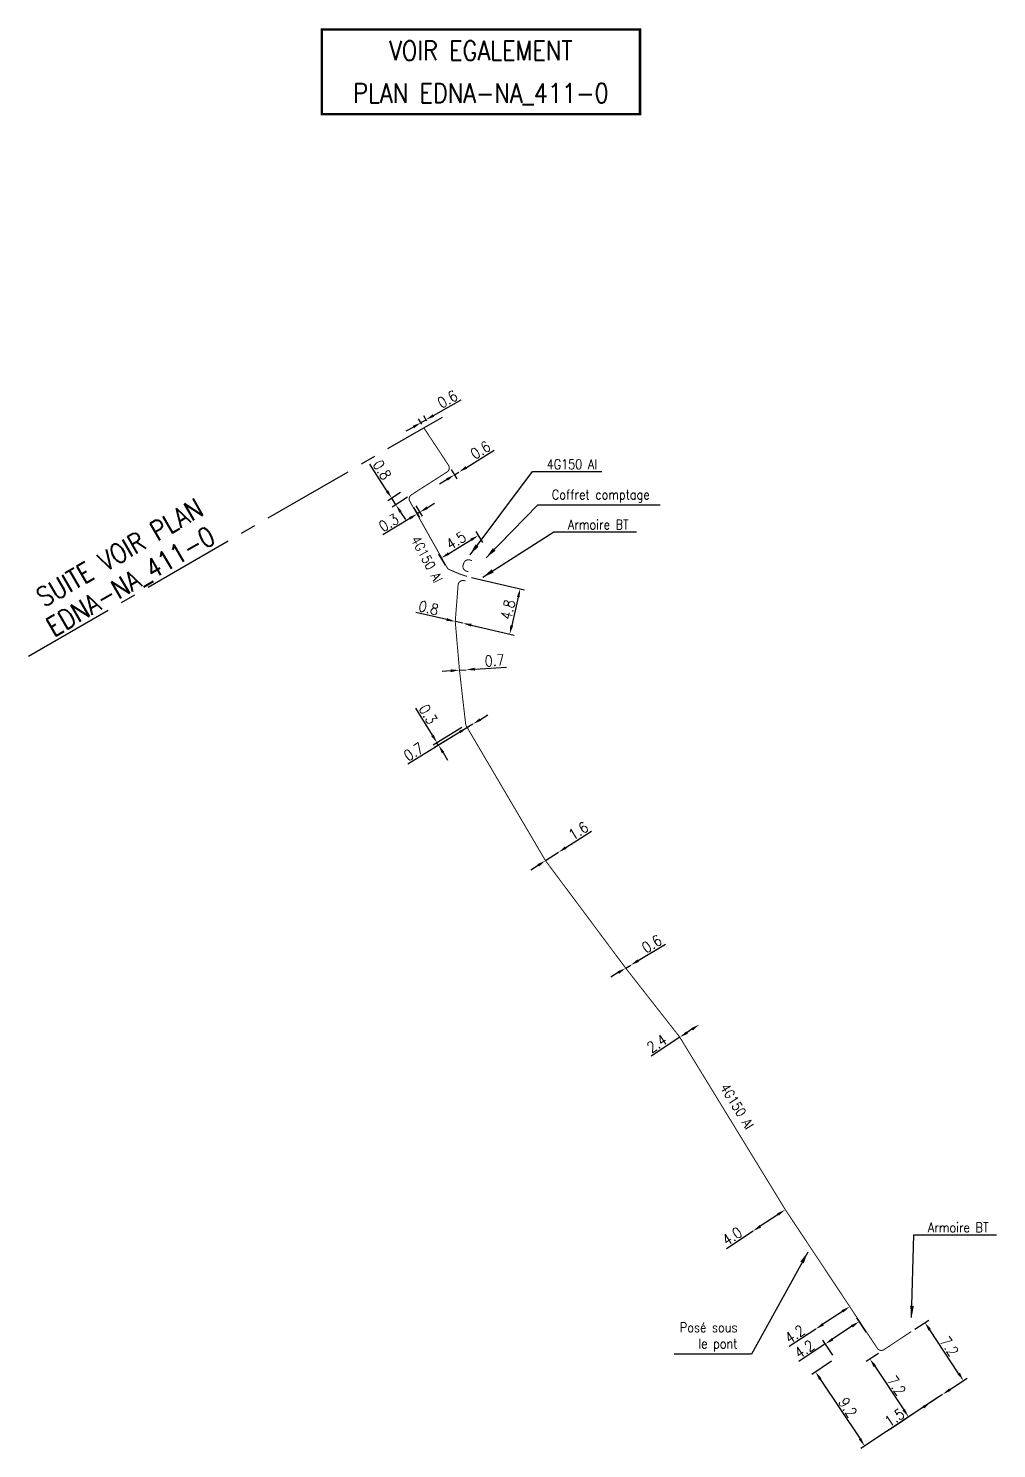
# Model space of a CAD drawing. Header units: millimetres. Extents: x 184011 to 185000, y 128010 to 128993.
# Drawn here: x 184395.6 to 184495.5, y 128523.2 to 128669.8 of the extents above; entities that cross this region are included whole.
import ezdxf
from ezdxf.enums import TextEntityAlignment as Align

# ---------------------------------------------------------------- set-up
doc = ezdxf.new("R2010")
doc.units = ezdxf.units.MM
doc.header["$PDMODE"] = 34
doc.linetypes.add('B_ST_Al', pattern=[2000, 1000, 1000])
doc.linetypes.add('CENTER2', pattern=[28.575, 19.05, -3.175, 3.175, -3.175])
doc.layers.get('DEFPOINTS').update_dxf_attribs({"linetype": 'CONTINUOUS'})
doc.layers.add('B_110', color=1, linetype='CONTINUOUS')
doc.layers.add('B_930', color=7, linetype='CONTINUOUS')
doc.styles.get("Standard").update_dxf_attribs({"font": 'romans.shx', "width": 0.85})
doc.dimstyles.get("Standard").update_dxf_attribs({"dimtxt": 1.5, "dimasz": 1.2, "dimexe": 0.625, "dimexo": 0.625, "dimgap": 0.25, "dimtad": 1, "dimdec": 1, "dimzin": 0, "dimdsep": 46, "dimtxsty": 'Standard', "dimcen": -0.5, "dimadec": 0, "dimazin": 0, "dimtfac": 1, "dimtdec": 1, "dimtmove": 0, "dimatfit": 3, "dimfxl": 0, "dimtolj": 1, "dimtzin": 0, "dimarcsym": 0})

# ---------------------------------------------------------------- blocks, each defined once
blk = doc.blocks.new('*D233')
at = {"layer": 'B_110', "color": 0, "linetype": 'Continuous', "lineweight": -2, "transparency": 16777216}
for p, q in [((184487.06, 128535.52), (184488.48, 128536.46)), ((184491.57, 128530.95), (184488.58, 128535.45)), ((184491.04, 128529.52), (184492.46, 128530.46))]:
    blk.add_line(p, q, dxfattribs=at)
at = {"layer": 'B_110', "color": 0, "linetype": 'Continuous', "transparency": 16777216}
for points in [[(184488.71, 128535.54), (184488.46, 128535.37), (184488.09, 128536.2)], [(184491.7, 128531.04), (184491.45, 128530.87), (184492.07, 128530.2)]]:
    blk.add_solid(points, dxfattribs=at)
at = {"layer": 'DEFPOINTS', "color": 0, "linetype": 'Continuous', "transparency": 16777216}
for p in [(184488.09, 128536.2), (184486.66, 128535.26), (184490.65, 128529.26)]:
    blk.add_point(p, dxfattribs=at)
at = {"layer": 'B_110', "color": 0, "linetype": 'Continuous', "transparency": 16777216, "insert": (184490.61, 128533.75), "char_height": 1.125, "attachment_point": 5, "rotation": 303.5775}
blk.add_mtext('\\A1;7.2', dxfattribs=at)
blk = doc.blocks.new('*D234')
at = {"layer": 'B_110', "color": 0, "linetype": 'Continuous', "lineweight": -2, "transparency": 16777216}
for p, q in [((184483.29, 128533.02), (184482.03, 128532.19)), ((184482.92, 128531.7), (184485.91, 128527.2)), ((184489.53, 128528.53), (184486.01, 128526.19))]:
    blk.add_line(p, q, dxfattribs=at)
at = {"layer": 'B_110', "color": 0, "linetype": 'Continuous', "transparency": 16777216}
for points in [[(184483.04, 128531.78), (184482.79, 128531.61), (184482.42, 128532.45)], [(184486.03, 128527.28), (184485.78, 128527.12), (184486.4, 128526.45)]]:
    blk.add_solid(points, dxfattribs=at)
at = {"layer": 'DEFPOINTS', "color": 0, "linetype": 'Continuous', "transparency": 16777216}
for p in [(184483.68, 128533.28), (184489.92, 128528.79), (184486.4, 128526.45)]:
    blk.add_point(p, dxfattribs=at)
at = {"layer": 'B_110', "color": 0, "linetype": 'Continuous', "transparency": 16777216, "insert": (184485.15, 128529.69), "char_height": 1.125, "attachment_point": 5, "rotation": 303.5775}
blk.add_mtext('\\A1;7.2', dxfattribs=at)
blk = doc.blocks.new('*D235')
at = {"layer": 'B_110', "color": 0, "linetype": 'Continuous', "lineweight": -2, "transparency": 16777216}
for p, q in [((184489.92, 128528.79), (184488.67, 128527.96)), ((184490.67, 128529.28), (184491.42, 128529.78)), ((184487.92, 128527.46), (184484.44, 128525.14))]:
    blk.add_line(p, q, dxfattribs=at)
at = {"layer": 'B_110', "color": 0, "linetype": 'Continuous', "transparency": 16777216}
for points in [[(184490.59, 128529.41), (184490.76, 128529.16), (184489.92, 128528.79)], [(184487.84, 128527.58), (184488.01, 128527.33), (184488.67, 128527.96)]]:
    blk.add_solid(points, dxfattribs=at)
at = {"layer": 'DEFPOINTS', "color": 0, "linetype": 'Continuous', "transparency": 16777216}
for p in [(184489.92, 128528.79), (184489.92, 128528.79), (184488.67, 128527.96)]:
    blk.add_point(p, dxfattribs=at)
at = {"layer": 'B_110', "color": 0, "linetype": 'Continuous', "transparency": 16777216, "insert": (184484.95, 128526.39), "char_height": 1.125, "attachment_point": 5, "rotation": 33.5775}
blk.add_mtext('\\A1;1.5', dxfattribs=at)
blk = doc.blocks.new('*D236')
at = {"layer": 'B_110', "color": 0, "linetype": 'Continuous', "lineweight": -2, "transparency": 16777216}
for p, q in [((184478.44, 128532.21), (184476.41, 128530.85)), ((184477.29, 128530.36), (184481.39, 128524.2)), ((184489.53, 128528.53), (184481.49, 128523.19))]:
    blk.add_line(p, q, dxfattribs=at)
at = {"layer": 'B_110', "color": 0, "linetype": 'Continuous', "transparency": 16777216}
for points in [[(184477.42, 128530.45), (184477.17, 128530.28), (184476.8, 128531.11)], [(184481.51, 128524.28), (184481.26, 128524.12), (184481.88, 128523.45)]]:
    blk.add_solid(points, dxfattribs=at)
at = {"layer": 'DEFPOINTS', "color": 0, "linetype": 'Continuous', "transparency": 16777216}
for p in [(184478.83, 128532.47), (184489.92, 128528.79), (184481.88, 128523.45)]:
    blk.add_point(p, dxfattribs=at)
at = {"layer": 'B_110', "color": 0, "linetype": 'Continuous', "transparency": 16777216, "insert": (184480.13, 128527.44), "char_height": 1.125, "attachment_point": 5, "rotation": 303.5775}
blk.add_mtext('\\A1;9.2', dxfattribs=at)
blk = doc.blocks.new('*D237')
at = {"layer": 'B_110', "color": 0, "linetype": 'Continuous', "lineweight": -2, "transparency": 16777216}
for p, q in [((184441.44, 128597.99), (184440.84, 128597.63)), ((184442.21, 128598.46), (184442.97, 128598.93)), ((184440.08, 128597.15), (184434.71, 128593.85))]:
    blk.add_line(p, q, dxfattribs=at)
at = {"layer": 'B_110', "color": 0, "linetype": 'Continuous', "transparency": 16777216}
for points in [[(184440, 128597.28), (184440.15, 128597.03), (184440.84, 128597.63)], [(184442.13, 128598.59), (184442.28, 128598.34), (184441.44, 128597.99)]]:
    blk.add_solid(points, dxfattribs=at)
at = {"layer": 'DEFPOINTS', "color": 0, "linetype": 'Continuous', "transparency": 16777216}
for p in [(184440.84, 128597.63), (184441.44, 128597.99), (184441.44, 128597.99)]:
    blk.add_point(p, dxfattribs=at)
at = {"layer": 'B_110', "color": 0, "linetype": 'Continuous', "transparency": 16777216, "insert": (184435.33, 128595.12), "char_height": 1.125, "attachment_point": 5, "rotation": 31.5919}
blk.add_mtext('\\A1;0.7', dxfattribs=at)
blk = doc.blocks.new('*D238')
at = {"layer": 'B_110', "color": 0, "linetype": 'Continuous', "lineweight": -2, "transparency": 16777216}
for p, q in [((184462.79, 128565.66), (184459.82, 128563.71)), ((184464.05, 128566.48), (184463.55, 128566.15))]:
    blk.add_line(p, q, dxfattribs=at)
at = {"layer": 'B_110', "color": 0, "linetype": 'Continuous', "transparency": 16777216}
for points in [[(184463.97, 128566.6), (184464.13, 128566.35), (184464.8, 128566.97)], [(184463.47, 128566.27), (184463.63, 128566.02), (184462.79, 128565.66)]]:
    blk.add_solid(points, dxfattribs=at)
at = {"layer": 'DEFPOINTS', "color": 0, "linetype": 'Continuous', "transparency": 16777216}
for p in [(184464.8, 128566.97), (184464.8, 128566.97), (184462.79, 128565.66)]:
    blk.add_point(p, dxfattribs=at)
at = {"layer": 'B_110', "color": 0, "linetype": 'Continuous', "transparency": 16777216, "insert": (184460.42, 128565.01), "char_height": 1.125, "attachment_point": 5, "rotation": 33.1063}
blk.add_mtext('\\A1;2.4', dxfattribs=at)
blk = doc.blocks.new('*D239')
at = {"layer": 'B_110', "color": 0, "linetype": 'Continuous', "lineweight": -2, "transparency": 16777216}
for p, q in [((184437.26, 128596.83), (184435.55, 128599.63)), ((184440.3, 128597.64), (184437.33, 128595.82)), ((184441.04, 128597.75), (184437.49, 128595.56)), ((184437.89, 128595.81), (184437.73, 128596.07)), ((184438.36, 128595.04), (184438.83, 128594.28))]:
    blk.add_line(p, q, dxfattribs=at)
at = {"layer": 'B_110', "color": 0, "linetype": 'Continuous', "transparency": 16777216}
for points in [[(184437.39, 128596.91), (184437.13, 128596.75), (184437.73, 128596.07)], [(184438.49, 128595.12), (184438.24, 128594.96), (184437.89, 128595.81)]]:
    blk.add_solid(points, dxfattribs=at)
at = {"layer": 'DEFPOINTS', "color": 0, "linetype": 'Continuous', "transparency": 16777216}
for p in [(184440.7, 128597.89), (184441.44, 128597.99), (184437.89, 128595.81)]:
    blk.add_point(p, dxfattribs=at)
at = {"layer": 'B_110', "color": 0, "linetype": 'Continuous', "transparency": 16777216, "insert": (184436.81, 128599), "char_height": 1.125, "attachment_point": 5, "rotation": 301.5922}
blk.add_mtext('\\A1;0.3', dxfattribs=at)
blk = doc.blocks.new('*D240')
at = {"layer": 'B_110', "color": 0, "linetype": 'Continuous', "lineweight": -2, "transparency": 16777216}
for p, q in [((184438.94, 128615.6), (184441.25, 128617)), ((184442.46, 128616.75), (184441.77, 128617.87)), ((184438.61, 128614.4), (184437.93, 128615.53))]:
    blk.add_line(p, q, dxfattribs=at)
at = {"layer": 'B_110', "color": 0, "linetype": 'Continuous', "transparency": 16777216}
for points in [[(184441.17, 128617.13), (184441.32, 128616.88), (184442.01, 128617.47)], [(184438.86, 128615.72), (184439.02, 128615.47), (184438.17, 128615.13)]]:
    blk.add_solid(points, dxfattribs=at)
at = {"layer": 'DEFPOINTS', "color": 0, "linetype": 'Continuous', "transparency": 16777216}
for p in [(184442.01, 128617.47), (184442.7, 128616.35), (184438.86, 128614)]:
    blk.add_point(p, dxfattribs=at)
at = {"layer": 'B_110', "color": 0, "linetype": 'Continuous', "transparency": 16777216, "insert": (184439.7, 128616.94), "char_height": 1.125, "attachment_point": 5, "rotation": 31.3956}
blk.add_mtext('\\A1;4.5', dxfattribs=at)
blk = doc.blocks.new('*D241')
at = {"layer": 'B_110', "color": 0, "linetype": 'Continuous', "lineweight": -2, "transparency": 16777216}
for p, q in [((184435.3, 128620.36), (184435.94, 128619.3)), ((184435.55, 128620.52), (184436.2, 128619.46)), ((184435.96, 128619.86), (184435.7, 128619.7)), ((184436.72, 128620.33), (184437.49, 128620.8)), ((184434.93, 128619.23), (184432.13, 128617.52))]:
    blk.add_line(p, q, dxfattribs=at)
at = {"layer": 'B_110', "color": 0, "linetype": 'Continuous', "transparency": 16777216}
for points in [[(184434.85, 128619.36), (184435.01, 128619.11), (184435.7, 128619.7)], [(184436.65, 128620.46), (184436.8, 128620.2), (184435.96, 128619.86)]]:
    blk.add_solid(points, dxfattribs=at)
at = {"layer": 'DEFPOINTS', "color": 0, "linetype": 'Continuous', "transparency": 16777216}
for p in [(184435.05, 128620.76), (184435.31, 128620.92), (184435.96, 128619.86)]:
    blk.add_point(p, dxfattribs=at)
at = {"layer": 'B_110', "color": 0, "linetype": 'Continuous', "transparency": 16777216, "insert": (184432.76, 128618.78), "char_height": 1.125, "attachment_point": 5, "rotation": 31.4119}
blk.add_mtext('\\A1;0.3', dxfattribs=at)
blk = doc.blocks.new('*D242')
at = {"layer": 'B_110', "color": 0, "linetype": 'Continuous', "lineweight": -2, "transparency": 16777216}
for p, q in [((184440.76, 128624.49), (184443.62, 128626.28)), ((184439.2, 128624.26), (184439.78, 128623.32)), ((184439.53, 128623.72), (184440, 128624.01)), ((184438.77, 128623.25), (184438, 128622.77))]:
    blk.add_line(p, q, dxfattribs=at)
at = {"layer": 'B_110', "color": 0, "linetype": 'Continuous', "transparency": 16777216}
for points in [[(184440.68, 128624.62), (184440.84, 128624.36), (184440, 128624.01)], [(184438.69, 128623.37), (184438.85, 128623.12), (184439.53, 128623.72)]]:
    blk.add_solid(points, dxfattribs=at)
at = {"layer": 'DEFPOINTS', "color": 0, "linetype": 'Continuous', "transparency": 16777216}
for p in [(184438.95, 128624.65), (184440, 128624.01), (184440, 128624.01)]:
    blk.add_point(p, dxfattribs=at)
at = {"layer": 'B_110', "color": 0, "linetype": 'Continuous', "transparency": 16777216, "insert": (184442.22, 128626.28), "char_height": 1.125, "attachment_point": 5, "rotation": 31.9441}
blk.add_mtext('\\A1;0.6', dxfattribs=at)
blk = doc.blocks.new('*D243')
at = {"layer": 'B_110', "color": 0, "linetype": 'Continuous', "lineweight": -2, "transparency": 16777216}
for p, q in [((184432.57, 128622.06), (184430.79, 128624.82)), ((184433.97, 128621.9), (184432.66, 128621.05)), ((184433.49, 128620.63), (184433.06, 128621.31)), ((184434.69, 128621.41), (184433.1, 128620.38)), ((184433.98, 128619.88), (184434.47, 128619.12))]:
    blk.add_line(p, q, dxfattribs=at)
at = {"layer": 'B_110', "color": 0, "linetype": 'Continuous', "transparency": 16777216}
for points in [[(184432.69, 128622.14), (184432.44, 128621.98), (184433.06, 128621.31)], [(184434.1, 128619.96), (184433.85, 128619.8), (184433.49, 128620.63)]]:
    blk.add_solid(points, dxfattribs=at)
at = {"layer": 'DEFPOINTS', "color": 0, "linetype": 'Continuous', "transparency": 16777216}
for p in [(184433.06, 128621.31), (184434.36, 128622.15), (184435.09, 128621.66)]:
    blk.add_point(p, dxfattribs=at)
at = {"layer": 'B_110', "color": 0, "linetype": 'Continuous', "transparency": 16777216, "insert": (184432.06, 128624.23), "char_height": 1.125, "attachment_point": 5, "rotation": 302.8334}
blk.add_mtext('\\A1;0.8', dxfattribs=at)
blk = doc.blocks.new('*D244')
at = {"layer": 'B_110', "color": 0, "linetype": 'Continuous', "lineweight": -2, "transparency": 16777216}
for p, q in [((184437.38, 128629.85), (184440.23, 128631.47)), ((184436.67, 128629.27), (184436.36, 128629.81)), ((184435.29, 128628.66), (184434.51, 128628.22)), ((184436.15, 128628.97), (184435.84, 128629.52)), ((184436.07, 128629.11), (184436.6, 128629.41))]:
    blk.add_line(p, q, dxfattribs=at)
at = {"layer": 'B_110', "color": 0, "linetype": 'Continuous', "transparency": 16777216}
for points in [[(184437.3, 128629.98), (184437.45, 128629.72), (184436.6, 128629.41)], [(184435.22, 128628.79), (184435.37, 128628.53), (184436.07, 128629.11)]]:
    blk.add_solid(points, dxfattribs=at)
at = {"layer": 'DEFPOINTS', "color": 0, "linetype": 'Continuous', "transparency": 16777216}
for p in [(184436.38, 128628.57), (184436.6, 128629.41), (184436.9, 128628.86)]:
    blk.add_point(p, dxfattribs=at)
at = {"layer": 'B_110', "color": 0, "linetype": 'Continuous', "transparency": 16777216, "insert": (184438.82, 128631.53), "char_height": 1.125, "attachment_point": 5, "rotation": 29.5959}
blk.add_mtext('\\A1;0.6', dxfattribs=at)
blk = doc.blocks.new('*D245')
at = {"layer": 'B_110', "color": 0, "linetype": 'Continuous', "lineweight": -2, "transparency": 16777216}
for p, q in [((184439.15, 128603.5), (184438.25, 128603.43)), ((184440.05, 128603.56), (184440.75, 128603.6)), ((184441.64, 128603.66), (184444.92, 128603.88))]:
    blk.add_line(p, q, dxfattribs=at)
at = {"layer": 'B_110', "color": 0, "linetype": 'Continuous', "transparency": 16777216}
for points in [[(184439.14, 128603.64), (184439.16, 128603.35), (184440.05, 128603.56)], [(184441.63, 128603.81), (184441.65, 128603.51), (184440.75, 128603.6)]]:
    blk.add_solid(points, dxfattribs=at)
at = {"layer": 'DEFPOINTS', "color": 0, "linetype": 'Continuous', "transparency": 16777216}
for p in [(184440.05, 128603.56), (184440.75, 128603.6), (184440.75, 128603.6)]:
    blk.add_point(p, dxfattribs=at)
at = {"layer": 'B_110', "color": 0, "linetype": 'Continuous', "transparency": 16777216, "insert": (184443.68, 128604.55), "char_height": 1.125, "attachment_point": 5, "rotation": 3.8603}
blk.add_mtext('\\A1;0.7', dxfattribs=at)
blk = doc.blocks.new('*D251')
at = {"layer": 'B_110', "color": 0, "linetype": 'Continuous', "lineweight": -2, "transparency": 16777216}
for p, q in [((184438.74, 128608.79), (184435.54, 128609.52)), ((184440.39, 128608.4), (184439.61, 128608.58)), ((184441.27, 128608.2), (184442.15, 128608))]:
    blk.add_line(p, q, dxfattribs=at)
at = {"layer": 'B_110', "color": 0, "linetype": 'Continuous', "transparency": 16777216}
for points in [[(184438.77, 128608.93), (184438.7, 128608.64), (184439.61, 128608.58)], [(184441.3, 128608.35), (184441.24, 128608.06), (184440.39, 128608.4)]]:
    blk.add_solid(points, dxfattribs=at)
at = {"layer": 'DEFPOINTS', "color": 0, "linetype": 'Continuous', "transparency": 16777216}
for p in [(184439.61, 128608.58), (184440.39, 128608.4), (184440.39, 128608.4)]:
    blk.add_point(p, dxfattribs=at)
at = {"layer": 'B_110', "color": 0, "linetype": 'Continuous', "transparency": 16777216, "insert": (184436.87, 128609.99), "char_height": 1.125, "attachment_point": 5, "rotation": 347.0171}
blk.add_mtext('\\A1;0.8', dxfattribs=at)
blk = doc.blocks.new('*D252')
at = {"layer": 'B_110', "color": 0, "linetype": 'Continuous', "lineweight": -2, "transparency": 16777216}
for p, q in [((184441.28, 128613.13), (184446.77, 128611.86)), ((184446.11, 128611.09), (184445.44, 128608.17)), ((184440.85, 128608.3), (184445.69, 128607.18))]:
    blk.add_line(p, q, dxfattribs=at)
at = {"layer": 'B_110', "color": 0, "linetype": 'Continuous', "transparency": 16777216}
for points in [[(184445.97, 128611.12), (184446.26, 128611.06), (184446.32, 128611.97)], [(184445.29, 128608.2), (184445.59, 128608.13), (184445.24, 128607.29)]]:
    blk.add_solid(points, dxfattribs=at)
at = {"layer": 'DEFPOINTS', "color": 0, "linetype": 'Continuous', "transparency": 16777216}
for p in [(184440.83, 128613.23), (184440.39, 128608.4), (184445.24, 128607.29)]:
    blk.add_point(p, dxfattribs=at)
at = {"layer": 'B_110', "color": 0, "linetype": 'Continuous', "transparency": 16777216, "insert": (184445.05, 128609.8), "char_height": 1.125, "attachment_point": 5, "rotation": 77.0171}
blk.add_mtext('\\A1;4.8', dxfattribs=at)
blk = doc.blocks.new('*D253')
at = {"layer": 'B_110', "color": 0, "linetype": 'Continuous', "lineweight": -2, "transparency": 16777216}
for p, q in [((184451.03, 128585.25), (184453.67, 128586.95)), ((184448.93, 128583.89), (184450.28, 128584.76)), ((184448.18, 128583.4), (184447.42, 128582.92))]:
    blk.add_line(p, q, dxfattribs=at)
at = {"layer": 'B_110', "color": 0, "linetype": 'Continuous', "transparency": 16777216}
for points in [[(184450.95, 128585.37), (184451.11, 128585.12), (184450.28, 128584.76)], [(184448.09, 128583.53), (184448.26, 128583.28), (184448.93, 128583.89)]]:
    blk.add_solid(points, dxfattribs=at)
at = {"layer": 'DEFPOINTS', "color": 0, "linetype": 'Continuous', "transparency": 16777216}
for p in [(184450.28, 128584.76), (184450.28, 128584.76), (184448.93, 128583.89)]:
    blk.add_point(p, dxfattribs=at)
at = {"layer": 'B_110', "color": 0, "linetype": 'Continuous', "transparency": 16777216, "insert": (184452.32, 128586.97), "char_height": 1.125, "attachment_point": 5, "rotation": 32.8292}
blk.add_mtext('\\A1;1.6', dxfattribs=at)
blk = doc.blocks.new('*D254')
at = {"layer": 'B_110', "color": 0, "linetype": 'Continuous', "lineweight": -2, "transparency": 16777216}
for p, q in [((184458.5, 128573.57), (184461.31, 128575.26)), ((184457.21, 128572.79), (184457.73, 128573.1)), ((184456.44, 128572.33), (184455.67, 128571.86))]:
    blk.add_line(p, q, dxfattribs=at)
at = {"layer": 'B_110', "color": 0, "linetype": 'Continuous', "transparency": 16777216}
for points in [[(184456.37, 128572.46), (184456.52, 128572.2), (184457.21, 128572.79)], [(184458.42, 128573.7), (184458.58, 128573.44), (184457.73, 128573.1)]]:
    blk.add_solid(points, dxfattribs=at)
at = {"layer": 'DEFPOINTS', "color": 0, "linetype": 'Continuous', "transparency": 16777216}
for p in [(184457.21, 128572.79), (184457.73, 128573.1), (184457.73, 128573.1)]:
    blk.add_point(p, dxfattribs=at)
at = {"layer": 'B_110', "color": 0, "linetype": 'Continuous', "transparency": 16777216, "insert": (184459.9, 128575.29), "char_height": 1.125, "attachment_point": 5, "rotation": 31.1217}
blk.add_mtext('\\A1;0.6', dxfattribs=at)
blk = doc.blocks.new('*D255')
at = {"layer": 'B_110', "color": 0, "linetype": 'Continuous', "lineweight": -2, "transparency": 16777216}
for p, q in [((184482.07, 128535.18), (184481.05, 128536.7)), ((184480.56, 128535.82), (184478.56, 128534.49)), ((184477.81, 128533.99), (184475.08, 128532.18)), ((184478.57, 128532.85), (184477.55, 128534.38))]:
    blk.add_line(p, q, dxfattribs=at)
at = {"layer": 'B_110', "color": 0, "linetype": 'Continuous', "transparency": 16777216}
for points in [[(184480.47, 128535.94), (184480.64, 128535.69), (184481.31, 128536.31)], [(184478.48, 128534.61), (184478.64, 128534.36), (184477.81, 128533.99)]]:
    blk.add_solid(points, dxfattribs=at)
at = {"layer": 'DEFPOINTS', "color": 0, "linetype": 'Continuous', "transparency": 16777216}
for p in [(184482.33, 128534.79), (184477.81, 128533.99), (184478.83, 128532.47)]:
    blk.add_point(p, dxfattribs=at)
at = {"layer": 'B_110', "color": 0, "linetype": 'Continuous', "transparency": 16777216, "insert": (184475.65, 128533.46), "char_height": 1.125, "attachment_point": 5, "rotation": 33.5775}
blk.add_mtext('\\A1;4.2', dxfattribs=at)
blk = doc.blocks.new('*D256')
at = {"layer": 'B_110', "color": 0, "linetype": 'Continuous', "lineweight": -2, "transparency": 16777216}
for p, q in [((184479.58, 128537.35), (184477.57, 128536.03)), ((184476.82, 128535.53), (184474.09, 128533.72))]:
    blk.add_line(p, q, dxfattribs=at)
at = {"layer": 'B_110', "color": 0, "linetype": 'Continuous', "transparency": 16777216}
for points in [[(184479.49, 128537.48), (184479.66, 128537.23), (184480.33, 128537.85)], [(184477.49, 128536.15), (184477.66, 128535.9), (184476.82, 128535.53)]]:
    blk.add_solid(points, dxfattribs=at)
at = {"layer": 'DEFPOINTS', "color": 0, "linetype": 'Continuous', "transparency": 16777216}
for p in [(184480.33, 128537.85), (184476.82, 128535.53), (184476.82, 128535.53)]:
    blk.add_point(p, dxfattribs=at)
at = {"layer": 'B_110', "color": 0, "linetype": 'Continuous', "transparency": 16777216, "insert": (184474.67, 128535), "char_height": 1.125, "attachment_point": 5, "rotation": 33.5071}
blk.add_mtext('\\A1;4.2', dxfattribs=at)
blk = doc.blocks.new('*D257')
at = {"layer": 'B_110', "color": 0, "linetype": 'Continuous', "lineweight": -2, "transparency": 16777216}
for p, q in [((184472.93, 128547.36), (184471.1, 128546.15)), ((184470.35, 128545.65), (184467.62, 128543.83))]:
    blk.add_line(p, q, dxfattribs=at)
at = {"layer": 'B_110', "color": 0, "linetype": 'Continuous', "transparency": 16777216}
for points in [[(184472.85, 128547.49), (184473.01, 128547.24), (184473.68, 128547.86)], [(184471.02, 128546.27), (184471.18, 128546.02), (184470.35, 128545.65)]]:
    blk.add_solid(points, dxfattribs=at)
at = {"layer": 'DEFPOINTS', "color": 0, "linetype": 'Continuous', "transparency": 16777216}
for p in [(184473.68, 128547.86), (184470.35, 128545.65), (184470.35, 128545.65)]:
    blk.add_point(p, dxfattribs=at)
at = {"layer": 'B_110', "color": 0, "linetype": 'Continuous', "transparency": 16777216, "insert": (184468.19, 128545.12), "char_height": 1.125, "attachment_point": 5, "rotation": 33.5752}
blk.add_mtext('\\A1;4.0', dxfattribs=at)

msp = doc.modelspace()

# ---------------------------------------------------------------- linework, layer by layer
at = {"layer": 'B_110', "linetype": 'B_ST_Al', "const_width": 0.1, "flags": 128}
for points in [[(184440.83, 128613.23), (184440.14, 128613.46, -0.021324), (184440.1, 128613.47), (184439.01, 128613.94, -0.164872), (184438.77, 128614.15), (184434.92, 128621, -0.397844), (184435.09, 128621.66), (184438.77, 128624.02, 0.417985), (184438.92, 128624.71), (184436.38, 128628.57)], [(184441.33, 128614.86), (184441.13, 128614.93, 0.414214), (184440.5, 128614.61), (184440.43, 128614.41, 0.414214), (184440.75, 128613.78), (184440.98, 128613.71)], [(184440.67, 128612.76), (184440.57, 128612.79, 0.486513), (184439.91, 128612.35), (184439.62, 128608.63, 0.041162), (184439.62, 128608.54), (184440.05, 128603.56), (184440.69, 128597.99, 0.104706), (184440.75, 128597.8), (184448.93, 128583.89), (184457.21, 128572.79), (184462.78, 128565.68, -0.028124), (184462.81, 128565.63), (184473.68, 128547.86), (184480.33, 128537.85, 0.001001), (184480.33, 128537.85), (184483.18, 128533.54, 0.409867), (184483.87, 128533.41), (184486.66, 128535.26)]]:
    msp.add_lwpolyline(points, format="xyb", dxfattribs=at)
at = {"layer": 'B_930', "const_width": 0.25}
msp.add_lwpolyline([(184425.84, 128669.69), (184458.68, 128669.69), (184458.68, 128660.95), (184425.84, 128660.95)], close=True, dxfattribs=at)
at = {"layer": 'B_930', "linetype": 'CENTER2', "ltscale": 0.5}
msp.add_lwpolyline([(184395.56, 128604.99), (184436.38, 128628.57), (184438.31, 128629.68)], dxfattribs=at)

# ---------------------------------------------------------------- texts
at = {"layer": 'B_110', "linetype": 'B_ST_Al', "width": 0.85}
for rotation, p in [(298.4088, (184436.69, 128614.99)), (301.178, (184468.71, 128558.52))]:
    msp.add_text('4G150 Al', height=1, rotation=rotation, dxfattribs=at).set_placement(p, align=Align.MIDDLE)
at = {"layer": 'B_110', "linetype": 'Continuous', "char_height": 1, "attachment_point": 4}
for s, insert in [('4G150 Al', (184449.05, 128624.81)), ('Coffret comptage', (184449.59, 128621.52)), ('Armoire BT', (184451.25, 128618.59)), ('Armoire BT', (184488.4, 128546.02))]:
    msp.add_mtext(s, dxfattribs=dict(at, insert=insert))
at = {"layer": 'B_110', "linetype": 'B_ST_Al', "insert": (184468.74, 128534.7), "char_height": 1, "attachment_point": 6}
msp.add_mtext('Posé sous \\Ple pont', dxfattribs=at)
at = {"layer": 'B_930', "width": 0.85}
for s, p in [('VOIR EGALEMENT', (184442.26, 128666.52)), ('PLAN EDNA-NA_411-0', (184442.26, 128662.14))]:
    msp.add_text(s, height=2, dxfattribs=at).set_placement(p, align=Align.CENTER)
for s, p in [('SUITE VOIR PLAN', (184405.47, 128614.84)), ('EDNA-NA_411-0', (184406.61, 128611.87))]:
    msp.add_text(s, height=2, rotation=30.2553, dxfattribs=at).set_placement(p, align=Align.CENTER)

# ---------------------------------------------------------------- dimensions: what is measured, and where the dimension line sits
at = {"layer": 'B_110', "linetype": 'Continuous'}
for base, p1, p2, angle, picture, middle in [((184436.6, 128629.41), (184436.38, 128628.57), (184436.9, 128628.86), 209.5959, '*D244', (184439.19, 128630.88)), ((184433.06, 128621.31), (184435.09, 128621.66), (184434.36, 128622.15), 302.8334, '*D243', (184431.43, 128623.82)), ((184435.96, 128619.86), (184435.05, 128620.76), (184435.31, 128620.92), 211.4119, '*D241', (184433.15, 128618.14)), ((184440.39, 128608.4), (184439.61, 128608.58), (184440.39, 128608.4), 167.0171, '*D251', (184436.7, 128609.26)), ((184440.75, 128603.6), (184440.05, 128603.56), (184440.75, 128603.6), 183.8603, '*D245', (184443.73, 128603.8)), ((184437.89, 128595.81), (184440.7, 128597.89), (184441.44, 128597.99), 121.5922, '*D239', (184436.17, 128598.61)), ((184441.44, 128597.99), (184440.84, 128597.63), (184441.44, 128597.99), 211.5919, '*D237', (184435.72, 128594.48)), ((184450.28, 128584.76), (184448.93, 128583.89), (184450.28, 128584.76), 212.8292, '*D253', (184452.73, 128586.34)), ((184457.73, 128573.1), (184457.21, 128572.79), (184457.73, 128573.1), 211.1217, '*D254', (184460.29, 128574.65)), ((184464.8, 128566.97), (184462.79, 128565.66), (184464.8, 128566.97), 213.1063, '*D238', (184460.83, 128564.38)), ((184470.35, 128545.65), (184473.68, 128547.86), (184470.35, 128545.65), 33.5752, '*D257', (184468.61, 128544.49)), ((184476.82, 128535.53), (184480.33, 128537.85), (184476.82, 128535.53), 33.5071, '*D256', (184475.08, 128534.38)), ((184477.81, 128533.99), (184482.33, 128534.79), (184478.83, 128532.47), 33.5775, '*D255', (184476.07, 128532.83)), ((184488.09, 128536.2), (184490.65, 128529.26), (184486.66, 128535.26), 303.5775, '*D233', (184489.99, 128533.34)), ((184486.4, 128526.45), (184483.68, 128533.28), (184489.92, 128528.79), 123.5775, '*D234', (184484.53, 128529.27)), ((184481.88, 128523.45), (184478.83, 128532.47), (184489.92, 128528.79), 123.5775, '*D236', (184479.51, 128527.03)), ((184489.92, 128528.79), (184488.67, 128527.96), (184489.92, 128528.79), 213.5775, '*D235', (184485.37, 128525.76))]:
    dim = msp.add_linear_dim(base=base, p1=p1, p2=p2, angle=angle, dimstyle='Standard', override={"dimscale": 0.75}, dxfattribs=at)
    dim.commit()
    dim.dimension.update_dxf_attribs({"geometry": picture, "text_midpoint": middle, "dimtype": 160})
dim = msp.add_linear_dim(base=(184440, 128624.01), p1=(184438.95, 128624.65), p2=(184440, 128624.01), angle=211.9441, text='0.6', dimstyle='Standard', override={"dimscale": 0.75}, dxfattribs=at)
dim.commit()
dim.dimension.update_dxf_attribs({"geometry": '*D242', "text_midpoint": (184442.62, 128625.65), "dimtype": 160})
for base, p1, p2, angle, picture, middle in [((184442.01, 128617.47), (184438.86, 128614), (184442.7, 128616.35), 211.3956, '*D240', (184439.7, 128616.94)), ((184445.24, 128607.29), (184440.83, 128613.23), (184440.39, 128608.4), 77.0171, '*D252', (184445.05, 128609.8))]:
    dim = msp.add_linear_dim(base=base, p1=p1, p2=p2, angle=angle, dimstyle='Standard', override={"dimscale": 0.75}, dxfattribs=at)
    dim.commit()
    dim.dimension.update_dxf_attribs({"geometry": picture, "text_midpoint": middle})

# ---------------------------------------------------------------- leaders
at = {"layer": 'B_110', "linetype": 'Continuous', "annotation_type": 0, "has_hookline": 1, "hookline_direction": 0}
for points, text_width in [([(184441.14, 128615.47), (184447.6, 128624.06), (184448.8, 128624.06)], 5.71), ([(184442.8, 128615.17), (184448.14, 128620.61), (184449.34, 128620.61)], 11.17), ([(184442.46, 128613.15), (184449.8, 128617.84), (184451, 128617.84)], 7.08), ([(184486.72, 128536.73), (184486.95, 128545.27), (184488.15, 128545.27)], 7.08)]:
    msp.add_leader(points, dimstyle='Standard', dxfattribs=dict(at, text_width=text_width))
at = {"layer": 'B_110', "linetype": 'B_ST_Al', "annotation_type": 0, "has_hookline": 1, "hookline_direction": 1, "text_width": 6.52}
msp.add_leader([(184475.99, 128543.46), (184470.19, 128532.95), (184468.99, 128532.95)], dimstyle='Standard', dxfattribs=at)

doc.saveas('drawing.dxf')
